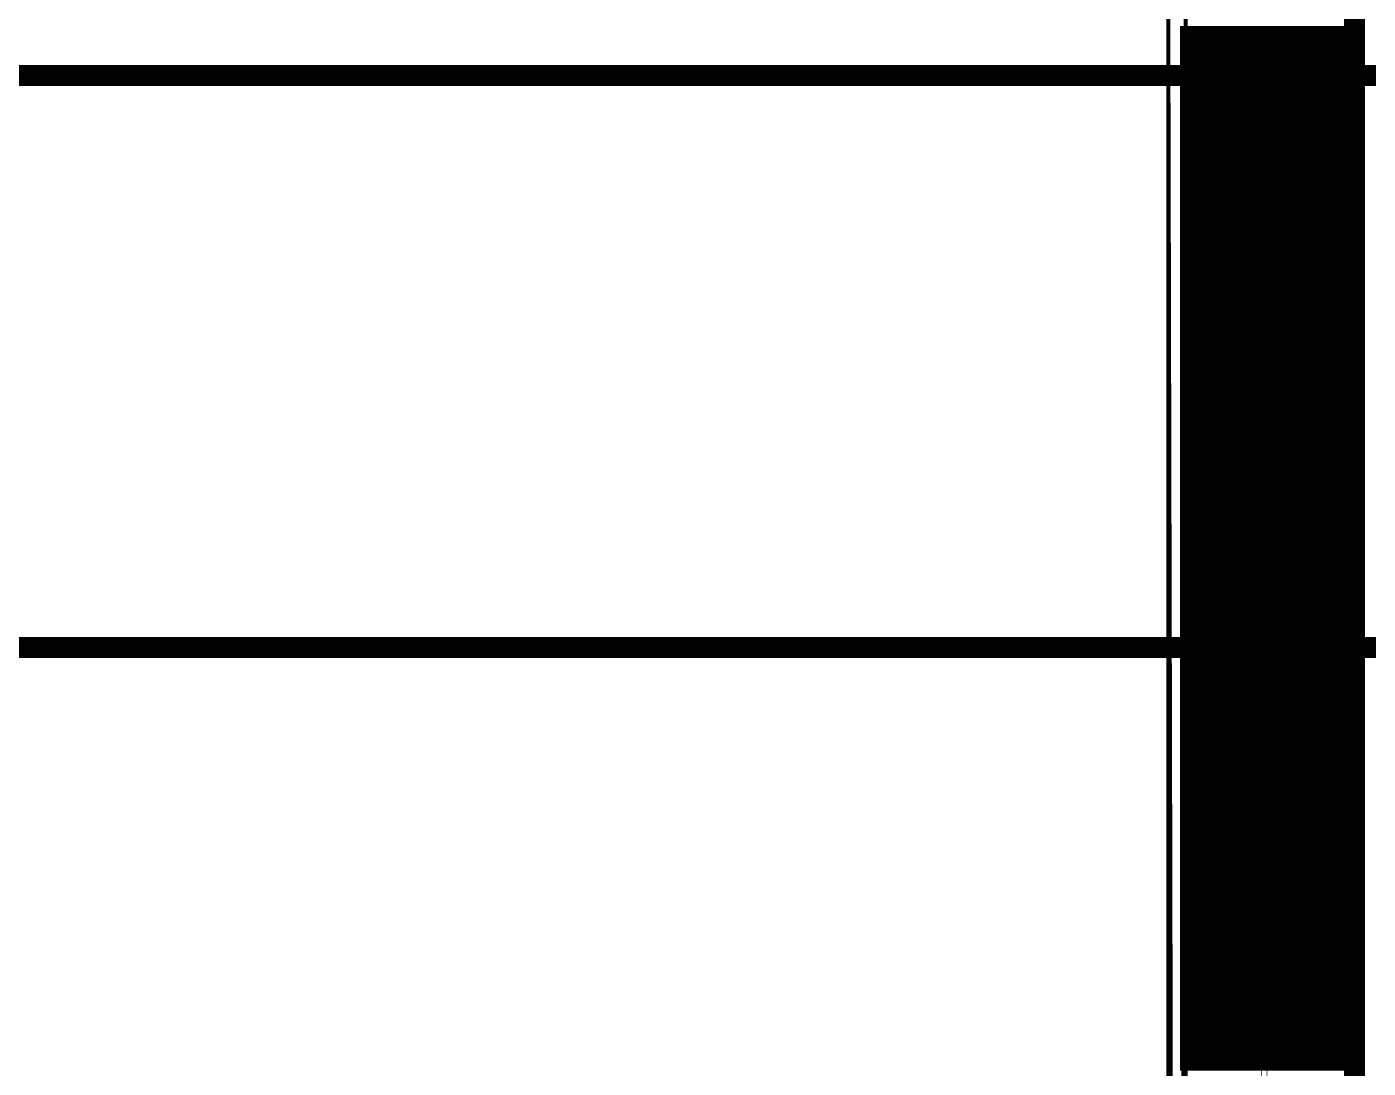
# Model space of a CAD drawing. Extents: x 0 to 359, y 1 to 652.
# Drawn here: x 201.17 to 238.89, y 446.13 to 475.42 of the extents above; entities that cross this region are included whole.
import ezdxf

# ---------------------------------------------------------------- set-up
doc = ezdxf.new("R2010")
doc.units = 0
doc.layers.add('C00-00-00-BLACK', color=7, linetype='CONTINUOUS')
doc.layers.add('CFF-FF-FF-WHITE', color=7, linetype='CONTINUOUS')

msp = doc.modelspace()

# ---------------------------------------------------------------- linework, layer by layer
at = {"layer": 'C00-00-00-BLACK'}
for points, const_width in [([(233.511, 520.785), (233.511, 271.356), (233.511, 520.785)], 0.5927), ([(238.505, 271.356), (238.505, 520.785), (238.505, 271.356)], 0.5927), ([(235.966, 473.71), (235.966, 475.149), (235.966, 473.71)], 0.1693), ([(144.356, 474.049), (235.966, 474.049), (144.356, 474.049)], 0.5927), ([(144.949, 474.049), (232.749, 474.049), (144.949, 474.049)], 0.5927), ([(327.575, 474.049), (235.966, 474.049), (327.575, 474.049)], 0.5927), ([(235.966, 474.133), (235.966, 452.459), (235.966, 474.133)], 0.1693), ([(235.966, 446.786), (235.966, 472.186), (235.966, 446.786)], 0.1693), ([(144.356, 457.962), (235.966, 457.962), (144.356, 457.962)], 0.5927), ([(327.575, 457.962), (235.966, 457.962), (327.575, 457.962)], 0.5927), ([(235.966, 451.019), (235.966, 449.495), (235.966, 451.019)], 0.1693), ([(235.966, 447.971), (235.966, 426.297), (235.966, 447.971)], 0.1693)]:
    msp.add_lwpolyline(points, close=True, dxfattribs=dict(at, const_width=const_width))
at = {"layer": 'CFF-FF-FF-WHITE', "const_width": 0.0931}
for points in [[(233.595, 475.403), (238.505, 475.403)], [(233.595, 475.319), (238.505, 475.319)], [(233.595, 475.234), (238.505, 475.234)], [(233.595, 475.149), (238.505, 475.149)], [(233.595, 475.065), (238.505, 475.065)], [(233.595, 474.98), (238.505, 474.98)], [(233.595, 474.895), (238.505, 474.895)], [(233.595, 474.811), (238.505, 474.811)], [(233.595, 474.726), (238.505, 474.726)], [(233.595, 474.641), (238.505, 474.641)], [(233.595, 474.557), (238.505, 474.557)], [(233.595, 474.472), (238.505, 474.472)], [(233.595, 474.387), (238.505, 474.387)], [(233.595, 474.303), (238.505, 474.303)], [(233.595, 474.218), (238.505, 474.218)], [(233.595, 474.133), (238.505, 474.133)], [(233.595, 474.049), (238.505, 474.049)], [(233.595, 473.964), (238.505, 473.964)], [(233.595, 473.879), (238.505, 473.879)], [(233.595, 473.795), (238.505, 473.795)], [(233.595, 473.71), (238.505, 473.71)], [(233.595, 473.625), (238.505, 473.625)], [(233.595, 473.541), (238.505, 473.541)], [(233.595, 473.456), (238.505, 473.456)], [(233.595, 473.371), (238.505, 473.371)], [(233.595, 473.287), (238.505, 473.287)], [(233.595, 473.202), (238.505, 473.202)], [(233.595, 473.117), (238.505, 473.117)], [(233.595, 473.033), (238.505, 473.033)], [(233.595, 472.948), (238.505, 472.948)], [(233.595, 472.863), (238.505, 472.863)], [(233.595, 472.779), (238.505, 472.779)], [(233.595, 472.694), (238.505, 472.694)], [(233.595, 472.609), (238.505, 472.609)], [(233.595, 472.525), (238.505, 472.525)], [(233.595, 472.44), (238.505, 472.44)], [(233.595, 472.355), (238.505, 472.355)], [(233.595, 472.271), (238.505, 472.271)], [(233.595, 472.186), (238.505, 472.186)], [(233.595, 472.101), (238.505, 472.101)], [(233.595, 472.017), (238.505, 472.017)], [(233.595, 471.932), (238.505, 471.932)], [(233.595, 471.847), (238.505, 471.847)], [(233.595, 471.763), (238.505, 471.763)], [(233.595, 471.678), (238.505, 471.678)], [(233.595, 471.593), (238.505, 471.593)], [(233.595, 471.509), (238.505, 471.509)], [(233.595, 471.424), (238.505, 471.424)], [(233.595, 471.339), (238.505, 471.339)], [(233.595, 471.255), (238.505, 471.255)], [(233.595, 471.17), (238.505, 471.17)], [(233.595, 471.085), (238.505, 471.085)], [(233.595, 471.001), (238.505, 471.001)], [(233.595, 470.916), (238.505, 470.916)], [(233.595, 470.831), (238.505, 470.831)], [(233.595, 470.747), (238.505, 470.747)], [(233.595, 470.662), (238.505, 470.662)], [(233.595, 470.577), (238.505, 470.577)], [(233.595, 470.493), (238.505, 470.493)], [(233.595, 470.408), (238.505, 470.408)], [(233.595, 470.323), (238.505, 470.323)], [(233.595, 470.239), (238.505, 470.239)], [(233.595, 470.154), (238.505, 470.154)], [(233.595, 470.069), (238.505, 470.069)], [(233.595, 469.985), (238.505, 469.985)], [(233.595, 469.9), (238.505, 469.9)], [(233.595, 469.815), (238.505, 469.815)], [(233.595, 469.731), (238.505, 469.731)], [(233.595, 469.646), (238.505, 469.646)], [(233.595, 469.561), (238.505, 469.561)], [(233.595, 469.477), (238.505, 469.477)], [(233.595, 469.392), (238.505, 469.392)], [(233.595, 469.307), (238.505, 469.307)], [(233.595, 469.223), (238.505, 469.223)], [(233.595, 469.138), (238.505, 469.138)], [(233.595, 469.053), (238.505, 469.053)], [(233.595, 468.969), (238.505, 468.969)], [(233.595, 468.884), (238.505, 468.884)], [(233.595, 468.799), (238.505, 468.799)], [(233.595, 468.715), (238.505, 468.715)], [(233.595, 468.63), (238.505, 468.63)], [(233.595, 468.545), (238.505, 468.545)], [(233.595, 468.461), (238.505, 468.461)], [(233.595, 468.376), (238.505, 468.376)], [(233.595, 468.291), (238.505, 468.291)], [(233.595, 468.207), (238.505, 468.207)], [(233.595, 468.122), (238.505, 468.122)], [(233.595, 468.037), (238.505, 468.037)], [(233.595, 467.953), (238.505, 467.953)], [(233.595, 467.868), (238.505, 467.868)], [(233.595, 467.783), (238.505, 467.783)], [(233.595, 467.699), (238.505, 467.699)], [(233.595, 467.614), (238.505, 467.614)], [(233.595, 467.529), (238.505, 467.529)], [(233.595, 467.445), (238.505, 467.445)], [(233.595, 467.36), (238.505, 467.36)], [(233.595, 467.275), (238.505, 467.275)], [(233.595, 467.191), (238.505, 467.191)], [(233.595, 467.106), (238.505, 467.106)], [(233.595, 467.021), (238.505, 467.021)], [(233.595, 466.937), (238.505, 466.937)], [(233.595, 466.852), (238.505, 466.852)], [(233.595, 466.767), (238.505, 466.767)], [(233.595, 466.683), (238.505, 466.683)], [(233.595, 466.598), (238.505, 466.598)], [(233.595, 466.513), (238.505, 466.513)], [(233.595, 466.429), (238.505, 466.429)], [(233.595, 466.344), (238.505, 466.344)], [(233.595, 466.259), (238.505, 466.259)], [(233.595, 466.175), (238.505, 466.175)], [(233.595, 466.09), (238.505, 466.09)], [(233.595, 466.005), (238.505, 466.005)], [(233.595, 465.921), (238.505, 465.921)], [(233.595, 465.836), (238.505, 465.836)], [(233.595, 465.751), (238.505, 465.751)], [(233.595, 465.667), (238.505, 465.667)], [(233.595, 465.582), (238.505, 465.582)], [(233.595, 465.497), (238.505, 465.497)], [(233.595, 465.413), (238.505, 465.413)], [(233.595, 465.328), (238.505, 465.328)], [(233.595, 465.243), (238.505, 465.243)], [(233.595, 465.159), (238.505, 465.159)], [(233.595, 465.074), (238.505, 465.074)], [(233.595, 464.989), (238.505, 464.989)], [(233.595, 464.905), (238.505, 464.905)], [(233.595, 464.82), (238.505, 464.82)], [(233.595, 464.735), (238.505, 464.735)], [(233.595, 464.651), (238.505, 464.651)], [(233.595, 464.566), (238.505, 464.566)], [(233.595, 464.481), (238.505, 464.481)], [(233.595, 464.397), (238.505, 464.397)], [(233.595, 464.312), (238.505, 464.312)], [(233.595, 464.227), (238.505, 464.227)], [(233.595, 464.143), (238.505, 464.143)], [(233.595, 464.058), (238.505, 464.058)], [(233.595, 463.973), (238.505, 463.973)], [(233.595, 463.889), (238.505, 463.889)], [(233.595, 463.804), (238.505, 463.804)], [(233.595, 463.719), (238.505, 463.719)], [(233.595, 463.635), (238.505, 463.635)], [(233.595, 463.55), (238.505, 463.55)], [(233.595, 463.465), (238.505, 463.465)], [(233.595, 463.381), (238.505, 463.381)], [(233.595, 463.296), (238.505, 463.296)], [(233.595, 463.211), (238.505, 463.211)], [(233.595, 463.127), (238.505, 463.127)], [(233.595, 463.042), (238.505, 463.042)], [(233.595, 462.957), (238.505, 462.957)], [(233.595, 462.873), (238.505, 462.873)], [(233.595, 462.788), (238.505, 462.788)], [(233.595, 462.703), (238.505, 462.703)], [(233.595, 462.619), (238.505, 462.619)], [(233.595, 462.534), (238.505, 462.534)], [(233.595, 462.449), (238.505, 462.449)], [(233.595, 462.365), (238.505, 462.365)], [(233.595, 462.28), (238.505, 462.28)], [(233.595, 462.195), (238.505, 462.195)], [(233.595, 462.111), (238.505, 462.111)], [(233.595, 462.026), (238.505, 462.026)], [(233.595, 461.941), (238.505, 461.941)], [(233.595, 461.857), (238.505, 461.857)], [(233.595, 461.772), (238.505, 461.772)], [(233.595, 461.687), (238.505, 461.687)], [(233.595, 461.603), (238.505, 461.603)], [(233.595, 461.518), (238.505, 461.518)], [(233.595, 461.433), (238.505, 461.433)], [(233.595, 461.349), (238.505, 461.349)], [(233.595, 461.264), (238.505, 461.264)], [(233.595, 461.179), (238.505, 461.179)], [(233.595, 461.095), (238.505, 461.095)], [(233.595, 461.01), (238.505, 461.01)], [(233.595, 460.925), (238.505, 460.925)], [(233.595, 460.841), (238.505, 460.841)], [(233.595, 460.756), (238.505, 460.756)], [(233.595, 460.671), (238.505, 460.671)], [(233.595, 460.587), (238.505, 460.587)], [(233.595, 460.502), (238.505, 460.502)], [(233.595, 460.417), (238.505, 460.417)], [(233.595, 460.333), (238.505, 460.333)], [(233.595, 460.248), (238.505, 460.248)], [(233.595, 460.163), (238.505, 460.163)], [(233.595, 460.079), (238.505, 460.079)], [(233.595, 459.994), (238.505, 459.994)], [(233.595, 459.909), (238.505, 459.909)], [(233.595, 459.825), (238.505, 459.825)], [(233.595, 459.74), (238.505, 459.74)], [(233.595, 459.655), (238.505, 459.655)], [(233.595, 459.571), (238.505, 459.571)], [(233.595, 459.486), (238.505, 459.486)], [(233.595, 459.401), (238.505, 459.401)], [(233.595, 459.317), (238.505, 459.317)], [(233.595, 459.232), (238.505, 459.232)], [(233.595, 459.147), (238.505, 459.147)], [(233.595, 459.063), (238.505, 459.063)], [(233.595, 458.978), (238.505, 458.978)], [(233.595, 458.893), (238.505, 458.893)], [(233.595, 458.809), (238.505, 458.809)], [(233.595, 458.724), (238.505, 458.724)], [(233.595, 458.639), (238.505, 458.639)], [(233.595, 458.555), (238.505, 458.555)], [(233.595, 458.47), (238.505, 458.47)], [(233.595, 458.385), (238.505, 458.385)], [(233.595, 458.301), (238.505, 458.301)], [(233.595, 458.216), (238.505, 458.216)], [(233.595, 458.131), (238.505, 458.131)], [(233.595, 458.047), (238.505, 458.047)], [(233.595, 457.962), (238.505, 457.962)], [(233.595, 457.877), (238.505, 457.877)], [(233.595, 457.793), (238.505, 457.793)], [(233.595, 457.708), (238.505, 457.708)], [(233.595, 457.623), (238.505, 457.623)], [(233.595, 457.539), (238.505, 457.539)], [(233.595, 457.454), (238.505, 457.454)], [(233.595, 457.369), (238.505, 457.369)], [(233.595, 457.285), (238.505, 457.285)], [(233.595, 457.2), (238.505, 457.2)], [(233.595, 457.115), (238.505, 457.115)], [(233.595, 457.031), (238.505, 457.031)], [(233.595, 456.946), (238.505, 456.946)], [(233.595, 456.861), (238.505, 456.861)], [(233.595, 456.777), (238.505, 456.777)], [(233.595, 456.692), (238.505, 456.692)], [(233.595, 456.607), (238.505, 456.607)], [(233.595, 456.523), (238.505, 456.523)], [(233.595, 456.438), (238.505, 456.438)], [(233.595, 456.353), (238.505, 456.353)], [(233.595, 456.269), (238.505, 456.269)], [(233.595, 456.184), (238.505, 456.184)], [(233.595, 456.099), (238.505, 456.099)], [(233.595, 456.015), (238.505, 456.015)], [(233.595, 455.93), (238.505, 455.93)], [(233.595, 455.845), (238.505, 455.845)], [(233.595, 455.761), (238.505, 455.761)], [(233.595, 455.676), (238.505, 455.676)], [(233.595, 455.591), (238.505, 455.591)], [(233.595, 455.507), (238.505, 455.507)], [(233.595, 455.422), (238.505, 455.422)], [(233.595, 455.337), (238.505, 455.337)], [(233.595, 455.253), (238.505, 455.253)], [(233.595, 455.168), (238.505, 455.168)], [(233.595, 455.083), (238.505, 455.083)], [(233.595, 454.999), (238.505, 454.999)], [(233.595, 454.914), (238.505, 454.914)], [(233.595, 454.829), (238.505, 454.829)], [(233.595, 454.745), (238.505, 454.745)], [(233.595, 454.66), (238.505, 454.66)], [(233.595, 454.575), (238.505, 454.575)], [(233.595, 454.491), (238.505, 454.491)], [(233.595, 454.406), (238.505, 454.406)], [(233.595, 454.321), (238.505, 454.321)], [(233.595, 454.237), (238.505, 454.237)], [(233.595, 454.152), (238.505, 454.152)], [(233.595, 454.067), (238.505, 454.067)], [(233.595, 453.983), (238.505, 453.983)], [(233.595, 453.898), (238.505, 453.898)], [(233.595, 453.813), (238.505, 453.813)], [(233.595, 453.729), (238.505, 453.729)], [(233.595, 453.644), (238.505, 453.644)], [(233.595, 453.559), (238.505, 453.559)], [(233.595, 453.475), (238.505, 453.475)], [(233.595, 453.39), (238.505, 453.39)], [(233.595, 453.305), (238.505, 453.305)], [(233.595, 453.221), (238.505, 453.221)], [(233.595, 453.136), (238.505, 453.136)], [(233.595, 453.051), (238.505, 453.051)], [(233.595, 452.967), (238.505, 452.967)], [(233.595, 452.882), (238.505, 452.882)], [(233.595, 452.797), (238.505, 452.797)], [(233.595, 452.713), (238.505, 452.713)], [(233.595, 452.628), (238.505, 452.628)], [(233.595, 452.543), (238.505, 452.543)], [(233.595, 452.459), (238.505, 452.459)], [(233.595, 452.374), (238.505, 452.374)], [(233.595, 452.289), (238.505, 452.289)], [(233.595, 452.205), (238.505, 452.205)], [(233.595, 452.12), (238.505, 452.12)], [(233.595, 452.035), (238.505, 452.035)], [(233.595, 451.951), (238.505, 451.951)], [(233.595, 451.866), (238.505, 451.866)], [(233.595, 451.781), (238.505, 451.781)], [(233.595, 451.697), (238.505, 451.697)], [(233.595, 451.612), (238.505, 451.612)], [(233.595, 451.527), (238.505, 451.527)], [(233.595, 451.443), (238.505, 451.443)], [(233.595, 451.358), (238.505, 451.358)], [(233.595, 451.273), (238.505, 451.273)], [(233.595, 451.189), (238.505, 451.189)], [(233.595, 451.104), (238.505, 451.104)], [(233.595, 451.019), (238.505, 451.019)], [(233.595, 450.935), (238.505, 450.935)], [(233.595, 450.85), (238.505, 450.85)], [(233.595, 450.765), (238.505, 450.765)], [(233.595, 450.681), (238.505, 450.681)], [(233.595, 450.596), (238.505, 450.596)], [(233.595, 450.511), (238.505, 450.511)], [(233.595, 450.427), (238.505, 450.427)], [(233.595, 450.342), (238.505, 450.342)], [(233.595, 450.257), (238.505, 450.257)], [(233.595, 450.173), (238.505, 450.173)], [(233.595, 450.088), (238.505, 450.088)], [(233.595, 450.003), (238.505, 450.003)], [(233.595, 449.919), (238.505, 449.919)], [(233.595, 449.834), (238.505, 449.834)], [(233.595, 449.749), (238.505, 449.749)], [(233.595, 449.665), (238.505, 449.665)], [(233.595, 449.58), (238.505, 449.58)], [(233.595, 449.495), (238.505, 449.495)], [(233.595, 449.411), (238.505, 449.411)], [(233.595, 449.326), (238.505, 449.326)], [(233.595, 449.241), (238.505, 449.241)], [(233.595, 449.157), (238.505, 449.157)], [(233.595, 449.072), (238.505, 449.072)], [(233.595, 448.987), (238.505, 448.987)], [(233.595, 448.903), (238.505, 448.903)], [(233.595, 448.818), (238.505, 448.818)], [(233.595, 448.733), (238.505, 448.733)], [(233.595, 448.649), (238.505, 448.649)], [(233.595, 448.564), (238.505, 448.564)], [(233.595, 448.479), (238.505, 448.479)], [(233.595, 448.395), (238.505, 448.395)], [(233.595, 448.31), (238.505, 448.31)], [(233.595, 448.225), (238.505, 448.225)], [(233.595, 448.141), (238.505, 448.141)], [(233.595, 448.056), (238.505, 448.056)], [(233.595, 447.971), (238.505, 447.971)], [(233.595, 447.887), (238.505, 447.887)], [(233.595, 447.802), (238.505, 447.802)], [(233.595, 447.717), (238.505, 447.717)], [(233.595, 447.633), (238.505, 447.633)], [(233.595, 447.548), (238.505, 447.548)], [(233.595, 447.463), (238.505, 447.463)], [(233.595, 447.379), (238.505, 447.379)], [(233.595, 447.294), (238.505, 447.294)], [(233.595, 447.209), (238.505, 447.209)], [(233.595, 447.125), (238.505, 447.125)], [(233.595, 447.04), (238.505, 447.04)], [(233.595, 446.955), (238.505, 446.955)], [(233.595, 446.871), (238.505, 446.871)], [(233.595, 446.786), (238.505, 446.786)], [(233.595, 446.701), (238.505, 446.701)], [(233.595, 446.617), (238.505, 446.617)], [(233.595, 446.532), (238.505, 446.532)], [(233.595, 446.447), (238.505, 446.447)], [(233.595, 446.363), (238.505, 446.363)], [(233.595, 446.278), (238.505, 446.278)], [(233.595, 446.193), (238.505, 446.193)], [(233.595, 446.109), (238.505, 446.109)]]:
    msp.add_lwpolyline(points, dxfattribs=at)
at = {"layer": 'CFF-FF-FF-WHITE'}
for points in [[(233.595, 475.403), (238.505, 475.403)], [(233.595, 475.319), (238.505, 475.319)], [(233.595, 475.234), (238.505, 475.234)], [(233.595, 475.149), (238.505, 475.149)], [(233.595, 475.065), (238.505, 475.065)], [(233.595, 474.98), (238.505, 474.98)], [(233.595, 474.895), (238.505, 474.895)], [(233.595, 474.811), (238.505, 474.811)], [(233.595, 474.726), (238.505, 474.726)], [(233.595, 474.641), (238.505, 474.641)], [(233.595, 474.557), (238.505, 474.557)], [(233.595, 474.472), (238.505, 474.472)], [(233.595, 474.387), (238.505, 474.387)], [(233.595, 474.303), (238.505, 474.303)], [(233.595, 474.218), (238.505, 474.218)], [(233.595, 474.133), (238.505, 474.133)], [(233.595, 474.049), (238.505, 474.049)], [(233.595, 473.964), (238.505, 473.964)], [(233.595, 473.879), (238.505, 473.879)], [(233.595, 473.795), (238.505, 473.795)], [(233.595, 473.71), (238.505, 473.71)], [(233.595, 473.625), (238.505, 473.625)], [(233.595, 473.541), (238.505, 473.541)], [(233.595, 473.456), (238.505, 473.456)], [(233.595, 473.371), (238.505, 473.371)], [(233.595, 473.287), (238.505, 473.287)], [(233.595, 473.202), (238.505, 473.202)], [(233.595, 473.117), (238.505, 473.117)], [(233.595, 473.033), (238.505, 473.033)], [(233.595, 472.948), (238.505, 472.948)], [(233.595, 472.863), (238.505, 472.863)], [(233.595, 472.779), (238.505, 472.779)], [(233.595, 472.694), (238.505, 472.694)], [(233.595, 472.609), (238.505, 472.609)], [(233.595, 472.525), (238.505, 472.525)], [(233.595, 472.44), (238.505, 472.44)], [(233.595, 472.355), (238.505, 472.355)], [(233.595, 472.271), (238.505, 472.271)], [(233.595, 472.186), (238.505, 472.186)], [(233.595, 472.101), (238.505, 472.101)], [(233.595, 472.017), (238.505, 472.017)], [(233.595, 471.932), (238.505, 471.932)], [(233.595, 471.847), (238.505, 471.847)], [(233.595, 471.763), (238.505, 471.763)], [(233.595, 471.678), (238.505, 471.678)], [(233.595, 471.593), (238.505, 471.593)], [(233.595, 471.509), (238.505, 471.509)], [(233.595, 471.424), (238.505, 471.424)], [(233.595, 471.339), (238.505, 471.339)], [(233.595, 471.255), (238.505, 471.255)], [(233.595, 471.17), (238.505, 471.17)], [(233.595, 471.085), (238.505, 471.085)], [(233.595, 471.001), (238.505, 471.001)], [(233.595, 470.916), (238.505, 470.916)], [(233.595, 470.831), (238.505, 470.831)], [(233.595, 470.747), (238.505, 470.747)], [(233.595, 470.662), (238.505, 470.662)], [(233.595, 470.577), (238.505, 470.577)], [(233.595, 470.493), (238.505, 470.493)], [(233.595, 470.408), (238.505, 470.408)], [(233.595, 470.323), (238.505, 470.323)], [(233.595, 470.239), (238.505, 470.239)], [(233.595, 470.154), (238.505, 470.154)], [(233.595, 470.069), (238.505, 470.069)], [(233.595, 469.985), (238.505, 469.985)], [(233.595, 469.9), (238.505, 469.9)], [(233.595, 469.815), (238.505, 469.815)], [(233.595, 469.731), (238.505, 469.731)], [(233.595, 469.646), (238.505, 469.646)], [(233.595, 469.561), (238.505, 469.561)], [(233.595, 469.477), (238.505, 469.477)], [(233.595, 469.392), (238.505, 469.392)], [(233.595, 469.307), (238.505, 469.307)], [(233.595, 469.223), (238.505, 469.223)], [(233.595, 469.138), (238.505, 469.138)], [(233.595, 469.053), (238.505, 469.053)], [(233.595, 468.969), (238.505, 468.969)], [(233.595, 468.884), (238.505, 468.884)], [(233.595, 468.799), (238.505, 468.799)], [(233.595, 468.715), (238.505, 468.715)], [(233.595, 468.63), (238.505, 468.63)], [(233.595, 468.545), (238.505, 468.545)], [(233.595, 468.461), (238.505, 468.461)], [(233.595, 468.376), (238.505, 468.376)], [(233.595, 468.291), (238.505, 468.291)], [(233.595, 468.207), (238.505, 468.207)], [(233.595, 468.122), (238.505, 468.122)], [(233.595, 468.037), (238.505, 468.037)], [(233.595, 467.953), (238.505, 467.953)], [(233.595, 467.868), (238.505, 467.868)], [(233.595, 467.783), (238.505, 467.783)], [(233.595, 467.699), (238.505, 467.699)], [(233.595, 467.614), (238.505, 467.614)], [(233.595, 467.529), (238.505, 467.529)], [(233.595, 467.445), (238.505, 467.445)], [(233.595, 467.36), (238.505, 467.36)], [(233.595, 467.275), (238.505, 467.275)], [(233.595, 467.191), (238.505, 467.191)], [(233.595, 467.106), (238.505, 467.106)], [(233.595, 467.021), (238.505, 467.021)], [(233.595, 466.937), (238.505, 466.937)], [(233.595, 466.852), (238.505, 466.852)], [(233.595, 466.767), (238.505, 466.767)], [(233.595, 466.683), (238.505, 466.683)], [(233.595, 466.598), (238.505, 466.598)], [(233.595, 466.513), (238.505, 466.513)], [(233.595, 466.429), (238.505, 466.429)], [(233.595, 466.344), (238.505, 466.344)], [(233.595, 466.259), (238.505, 466.259)], [(233.595, 466.175), (238.505, 466.175)], [(233.595, 466.09), (238.505, 466.09)], [(233.595, 466.005), (238.505, 466.005)], [(233.595, 465.921), (238.505, 465.921)], [(233.595, 465.836), (238.505, 465.836)], [(233.595, 465.751), (238.505, 465.751)], [(233.595, 465.667), (238.505, 465.667)], [(233.595, 465.582), (238.505, 465.582)], [(233.595, 465.497), (238.505, 465.497)], [(233.595, 465.413), (238.505, 465.413)], [(233.595, 465.328), (238.505, 465.328)], [(233.595, 465.243), (238.505, 465.243)], [(233.595, 465.159), (238.505, 465.159)], [(233.595, 465.074), (238.505, 465.074)], [(233.595, 464.989), (238.505, 464.989)], [(233.595, 464.905), (238.505, 464.905)], [(233.595, 464.82), (238.505, 464.82)], [(233.595, 464.735), (238.505, 464.735)], [(233.595, 464.651), (238.505, 464.651)], [(233.595, 464.566), (238.505, 464.566)], [(233.595, 464.481), (238.505, 464.481)], [(233.595, 464.397), (238.505, 464.397)], [(233.595, 464.312), (238.505, 464.312)], [(233.595, 464.227), (238.505, 464.227)], [(233.595, 464.143), (238.505, 464.143)], [(233.595, 464.058), (238.505, 464.058)], [(233.595, 463.973), (238.505, 463.973)], [(233.595, 463.889), (238.505, 463.889)], [(233.595, 463.804), (238.505, 463.804)], [(233.595, 463.719), (238.505, 463.719)], [(233.595, 463.635), (238.505, 463.635)], [(233.595, 463.55), (238.505, 463.55)], [(233.595, 463.465), (238.505, 463.465)], [(233.595, 463.381), (238.505, 463.381)], [(233.595, 463.296), (238.505, 463.296)], [(233.595, 463.211), (238.505, 463.211)], [(233.595, 463.127), (238.505, 463.127)], [(233.595, 463.042), (238.505, 463.042)], [(233.595, 462.957), (238.505, 462.957)], [(233.595, 462.873), (238.505, 462.873)], [(233.595, 462.788), (238.505, 462.788)], [(233.595, 462.703), (238.505, 462.703)], [(233.595, 462.619), (238.505, 462.619)], [(233.595, 462.534), (238.505, 462.534)], [(233.595, 462.449), (238.505, 462.449)], [(233.595, 462.365), (238.505, 462.365)], [(233.595, 462.28), (238.505, 462.28)], [(233.595, 462.195), (238.505, 462.195)], [(233.595, 462.111), (238.505, 462.111)], [(233.595, 462.026), (238.505, 462.026)], [(233.595, 461.941), (238.505, 461.941)], [(233.595, 461.857), (238.505, 461.857)], [(233.595, 461.772), (238.505, 461.772)], [(233.595, 461.687), (238.505, 461.687)], [(233.595, 461.603), (238.505, 461.603)], [(233.595, 461.518), (238.505, 461.518)], [(233.595, 461.433), (238.505, 461.433)], [(233.595, 461.349), (238.505, 461.349)], [(233.595, 461.264), (238.505, 461.264)], [(233.595, 461.179), (238.505, 461.179)], [(233.595, 461.095), (238.505, 461.095)], [(233.595, 461.01), (238.505, 461.01)], [(233.595, 460.925), (238.505, 460.925)], [(233.595, 460.841), (238.505, 460.841)], [(233.595, 460.756), (238.505, 460.756)], [(233.595, 460.671), (238.505, 460.671)], [(233.595, 460.587), (238.505, 460.587)], [(233.595, 460.502), (238.505, 460.502)], [(233.595, 460.417), (238.505, 460.417)], [(233.595, 460.333), (238.505, 460.333)], [(233.595, 460.248), (238.505, 460.248)], [(233.595, 460.163), (238.505, 460.163)], [(233.595, 460.079), (238.505, 460.079)], [(233.595, 459.994), (238.505, 459.994)], [(233.595, 459.909), (238.505, 459.909)], [(233.595, 459.825), (238.505, 459.825)], [(233.595, 459.74), (238.505, 459.74)], [(233.595, 459.655), (238.505, 459.655)], [(233.595, 459.571), (238.505, 459.571)], [(233.595, 459.486), (238.505, 459.486)], [(233.595, 459.401), (238.505, 459.401)], [(233.595, 459.317), (238.505, 459.317)], [(233.595, 459.232), (238.505, 459.232)], [(233.595, 459.147), (238.505, 459.147)], [(233.595, 459.063), (238.505, 459.063)], [(233.595, 458.978), (238.505, 458.978)], [(233.595, 458.893), (238.505, 458.893)], [(233.595, 458.809), (238.505, 458.809)], [(233.595, 458.724), (238.505, 458.724)], [(233.595, 458.639), (238.505, 458.639)], [(233.595, 458.555), (238.505, 458.555)], [(233.595, 458.47), (238.505, 458.47)], [(233.595, 458.385), (238.505, 458.385)], [(233.595, 458.301), (238.505, 458.301)], [(233.595, 458.216), (238.505, 458.216)], [(233.595, 458.131), (238.505, 458.131)], [(233.595, 458.047), (238.505, 458.047)], [(233.595, 457.962), (238.505, 457.962)], [(233.595, 457.877), (238.505, 457.877)], [(233.595, 457.793), (238.505, 457.793)], [(233.595, 457.708), (238.505, 457.708)], [(233.595, 457.623), (238.505, 457.623)], [(233.595, 457.539), (238.505, 457.539)], [(233.595, 457.454), (238.505, 457.454)], [(233.595, 457.369), (238.505, 457.369)], [(233.595, 457.285), (238.505, 457.285)], [(233.595, 457.2), (238.505, 457.2)], [(233.595, 457.115), (238.505, 457.115)], [(233.595, 457.031), (238.505, 457.031)], [(233.595, 456.946), (238.505, 456.946)], [(233.595, 456.861), (238.505, 456.861)], [(233.595, 456.777), (238.505, 456.777)], [(233.595, 456.692), (238.505, 456.692)], [(233.595, 456.607), (238.505, 456.607)], [(233.595, 456.523), (238.505, 456.523)], [(233.595, 456.438), (238.505, 456.438)], [(233.595, 456.353), (238.505, 456.353)], [(233.595, 456.269), (238.505, 456.269)], [(233.595, 456.184), (238.505, 456.184)], [(233.595, 456.099), (238.505, 456.099)], [(233.595, 456.015), (238.505, 456.015)], [(233.595, 455.93), (238.505, 455.93)], [(233.595, 455.845), (238.505, 455.845)], [(233.595, 455.761), (238.505, 455.761)], [(233.595, 455.676), (238.505, 455.676)], [(233.595, 455.591), (238.505, 455.591)], [(233.595, 455.507), (238.505, 455.507)], [(233.595, 455.422), (238.505, 455.422)], [(233.595, 455.337), (238.505, 455.337)], [(233.595, 455.253), (238.505, 455.253)], [(233.595, 455.168), (238.505, 455.168)], [(233.595, 455.083), (238.505, 455.083)], [(233.595, 454.999), (238.505, 454.999)], [(233.595, 454.914), (238.505, 454.914)], [(233.595, 454.829), (238.505, 454.829)], [(233.595, 454.745), (238.505, 454.745)], [(233.595, 454.66), (238.505, 454.66)], [(233.595, 454.575), (238.505, 454.575)], [(233.595, 454.491), (238.505, 454.491)], [(233.595, 454.406), (238.505, 454.406)], [(233.595, 454.321), (238.505, 454.321)], [(233.595, 454.237), (238.505, 454.237)], [(233.595, 454.152), (238.505, 454.152)], [(233.595, 454.067), (238.505, 454.067)], [(233.595, 453.983), (238.505, 453.983)], [(233.595, 453.898), (238.505, 453.898)], [(233.595, 453.813), (238.505, 453.813)], [(233.595, 453.729), (238.505, 453.729)], [(233.595, 453.644), (238.505, 453.644)], [(233.595, 453.559), (238.505, 453.559)], [(233.595, 453.475), (238.505, 453.475)], [(233.595, 453.39), (238.505, 453.39)], [(233.595, 453.305), (238.505, 453.305)], [(233.595, 453.221), (238.505, 453.221)], [(233.595, 453.136), (238.505, 453.136)], [(233.595, 453.051), (238.505, 453.051)], [(233.595, 452.967), (238.505, 452.967)], [(233.595, 452.882), (238.505, 452.882)], [(233.595, 452.797), (238.505, 452.797)], [(233.595, 452.713), (238.505, 452.713)], [(233.595, 452.628), (238.505, 452.628)], [(233.595, 452.543), (238.505, 452.543)], [(233.595, 452.459), (238.505, 452.459)], [(233.595, 452.374), (238.505, 452.374)], [(233.595, 452.289), (238.505, 452.289)], [(233.595, 452.205), (238.505, 452.205)], [(233.595, 452.12), (238.505, 452.12)], [(233.595, 452.035), (238.505, 452.035)], [(233.595, 451.951), (238.505, 451.951)], [(233.595, 451.866), (238.505, 451.866)], [(233.595, 451.781), (238.505, 451.781)], [(233.595, 451.697), (238.505, 451.697)], [(233.595, 451.612), (238.505, 451.612)], [(233.595, 451.527), (238.505, 451.527)], [(233.595, 451.443), (238.505, 451.443)], [(233.595, 451.358), (238.505, 451.358)], [(233.595, 451.273), (238.505, 451.273)], [(233.595, 451.189), (238.505, 451.189)], [(233.595, 451.104), (238.505, 451.104)], [(233.595, 451.019), (238.505, 451.019)], [(233.595, 450.935), (238.505, 450.935)], [(233.595, 450.85), (238.505, 450.85)], [(233.595, 450.765), (238.505, 450.765)], [(233.595, 450.681), (238.505, 450.681)], [(233.595, 450.596), (238.505, 450.596)], [(233.595, 450.511), (238.505, 450.511)], [(233.595, 450.427), (238.505, 450.427)], [(233.595, 450.342), (238.505, 450.342)], [(233.595, 450.257), (238.505, 450.257)], [(233.595, 450.173), (238.505, 450.173)], [(233.595, 450.088), (238.505, 450.088)], [(233.595, 450.003), (238.505, 450.003)], [(233.595, 449.919), (238.505, 449.919)], [(233.595, 449.834), (238.505, 449.834)], [(233.595, 449.749), (238.505, 449.749)], [(233.595, 449.665), (238.505, 449.665)], [(233.595, 449.58), (238.505, 449.58)], [(233.595, 449.495), (238.505, 449.495)], [(233.595, 449.411), (238.505, 449.411)], [(233.595, 449.326), (238.505, 449.326)], [(233.595, 449.241), (238.505, 449.241)], [(233.595, 449.157), (238.505, 449.157)], [(233.595, 449.072), (238.505, 449.072)], [(233.595, 448.987), (238.505, 448.987)], [(233.595, 448.903), (238.505, 448.903)], [(233.595, 448.818), (238.505, 448.818)], [(233.595, 448.733), (238.505, 448.733)], [(233.595, 448.649), (238.505, 448.649)], [(233.595, 448.564), (238.505, 448.564)], [(233.595, 448.479), (238.505, 448.479)], [(233.595, 448.395), (238.505, 448.395)], [(233.595, 448.31), (238.505, 448.31)], [(233.595, 448.225), (238.505, 448.225)], [(233.595, 448.141), (238.505, 448.141)], [(233.595, 448.056), (238.505, 448.056)], [(233.595, 447.971), (238.505, 447.971)], [(233.595, 447.887), (238.505, 447.887)], [(233.595, 447.802), (238.505, 447.802)], [(233.595, 447.717), (238.505, 447.717)], [(233.595, 447.633), (238.505, 447.633)], [(233.595, 447.548), (238.505, 447.548)], [(233.595, 447.463), (238.505, 447.463)], [(233.595, 447.379), (238.505, 447.379)], [(233.595, 447.294), (238.505, 447.294)], [(233.595, 447.209), (238.505, 447.209)], [(233.595, 447.125), (238.505, 447.125)], [(233.595, 447.04), (238.505, 447.04)], [(233.595, 446.955), (238.505, 446.955)], [(233.595, 446.871), (238.505, 446.871)], [(233.595, 446.786), (238.505, 446.786)], [(233.595, 446.701), (238.505, 446.701)], [(233.595, 446.617), (238.505, 446.617)], [(233.595, 446.532), (238.505, 446.532)], [(233.595, 446.447), (238.505, 446.447)], [(233.595, 446.363), (238.505, 446.363)], [(233.595, 446.278), (238.505, 446.278)], [(233.595, 446.193), (238.505, 446.193)]]:
    msp.add_lwpolyline(points, close=True, dxfattribs=at)

doc.saveas('drawing.dxf')
